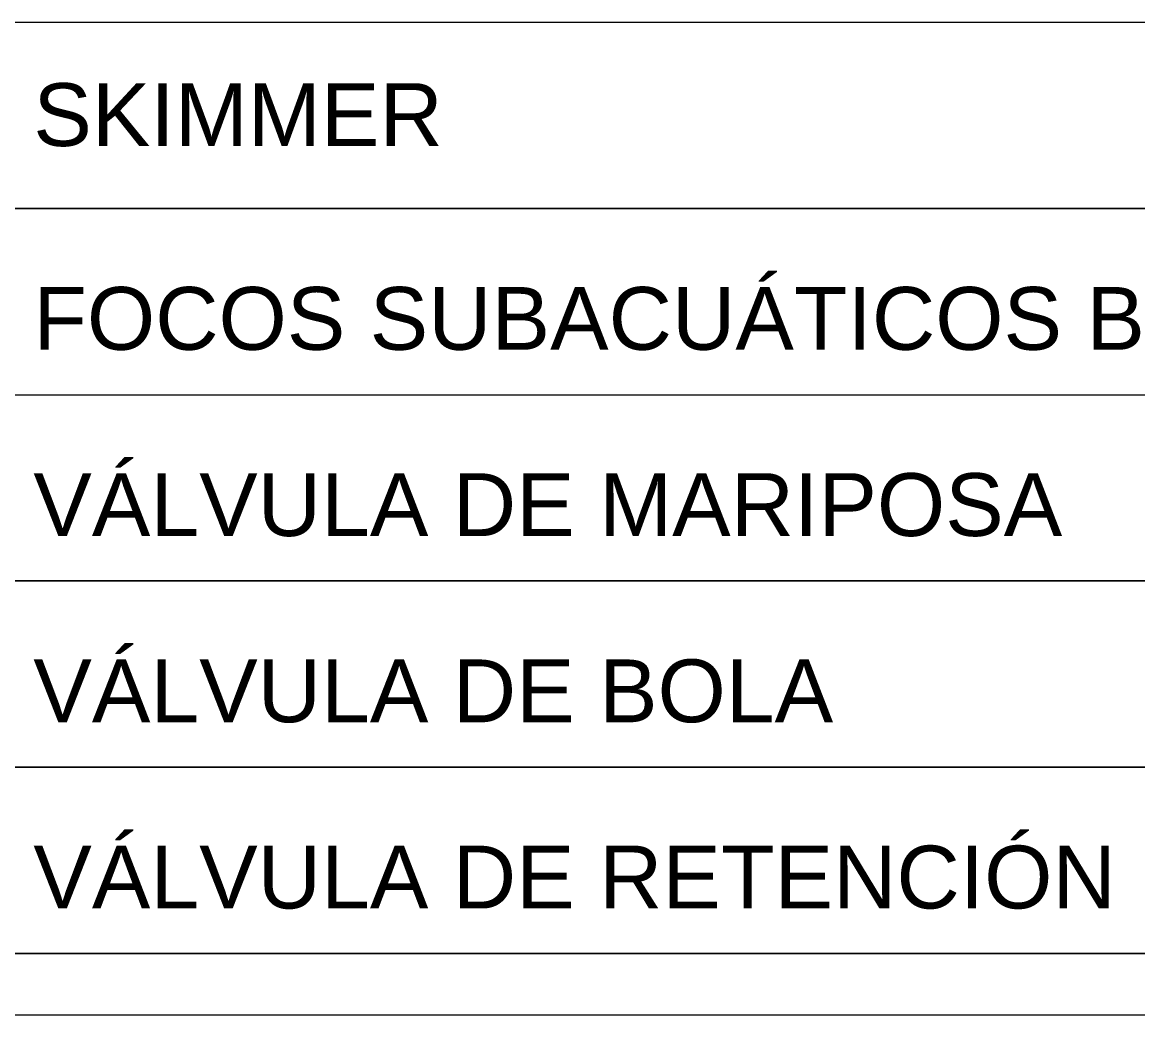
# Model space of a CAD drawing. Header units: millimetres. Extents: x 441156 to 441876, y 4514765 to 4515211.
# Drawn here: x 441321.595 to 441323.416, y 4514782.761 to 4514784.381 of the extents above; entities that cross this region are included whole.
import ezdxf

# ---------------------------------------------------------------- set-up
doc = ezdxf.new("R2010")
doc.units = ezdxf.units.MM
doc.layers.add('01_textos', color=7, linetype='Continuous')
doc.layers.add('A-DETL', color=7, linetype='Continuous', lineweight=50, true_color=0x008000)
doc.styles.add('NIEVES2', font='sanss___.ttf')

msp = doc.modelspace()

# ---------------------------------------------------------------- linework, layer by layer
at = {"layer": 'A-DETL', "color": 7, "lineweight": 9}
for p, q in [((441320.71779602, 4514784.38112571, 0.0000002), (441325.04178788, 4514784.38112571, 0.0000002)), ((441325.04178788, 4514784.07707196, 0.0000002), (441320.71779602, 4514784.07707196, 0.0000002)), ((441320.71779602, 4514784.07707196, 0.0000002), (441325.04178788, 4514784.07707196, 0.0000002)), ((441325.04178788, 4514784.07707196, 0.0000002), (441320.71779602, 4514784.07707196, 0.0000002)), ((441320.71779602, 4514784.07707196, 0.0000002), (441325.04178788, 4514784.07707196, 0.0000002)), ((441320.71779602, 4514783.77301821, 0.0000002), (441325.04178788, 4514783.77301821, 0.0000002)), ((441325.04178788, 4514783.46896446, 0.0000002), (441320.71779602, 4514783.46896446, 0.0000002)), ((441320.71779602, 4514783.46896446, 0.0000002), (441325.04178788, 4514783.46896446, 0.0000002)), ((441325.04178788, 4514783.46896446, 0.0000002), (441320.71779602, 4514783.46896446, 0.0000002)), ((441320.71779602, 4514783.46896446, 0.0000002), (441325.04178788, 4514783.46896446, 0.0000002)), ((441325.04178788, 4514783.16491071, 0.0000002), (441320.71779602, 4514783.16491071, 0.0000002)), ((441320.71779602, 4514783.16491071, 0.0000002), (441325.04178788, 4514783.16491071, 0.0000002)), ((441325.04178788, 4514783.16491071, 0.0000002), (441320.71779602, 4514783.16491071, 0.0000002)), ((441320.71779602, 4514783.16491071, 0.0000002), (441325.04178788, 4514783.16491071, 0.0000002)), ((441325.04178788, 4514782.86085696, 0.0000002), (441320.71779602, 4514782.86085696, 0.0000002)), ((441320.71779602, 4514782.86085696, 0.0000002), (441325.04178788, 4514782.86085696, 0.0000002)), ((441320.65685288, 4514782.76080169, 0.0000002), (441325.11295426, 4514782.76080169, 0.0000002))]:
    msp.add_line(p, q, dxfattribs=at)

# ---------------------------------------------------------------- texts
at = {"layer": '01_textos', "color": 5, "attachment_point": 1, "style": 'NIEVES2'}
for s, insert, char_height, width in [('SKIMMER', (441321.61331227, 4514784.28165149, 0.0000002), 0.102561165, 0.8286191895), ('FOCOS SUBACUÁTICOS BLANCO 6W/12V', (441321.61331227, 4514783.94895846, 0.0000002), 0.1025611647, 3.4215771973), ('VÁLVULA DE MARIPOSA', (441321.61331227, 4514783.64490471, 0.0000002), 0.1025611647, 1.9672659668), ('VÁLVULA DE BOLA', (441321.61331227, 4514783.34085096, 0.0000002), 0.1025611647, 1.5219536133), ('VÁLVULA DE RETENCIÓN', (441321.61331227, 4514783.03679721, 0.0000002), 0.1025611647, 2.0518189453)]:
    msp.add_mtext(s, dxfattribs=dict(at, insert=insert, char_height=char_height, width=width))

doc.saveas('drawing.dxf')
